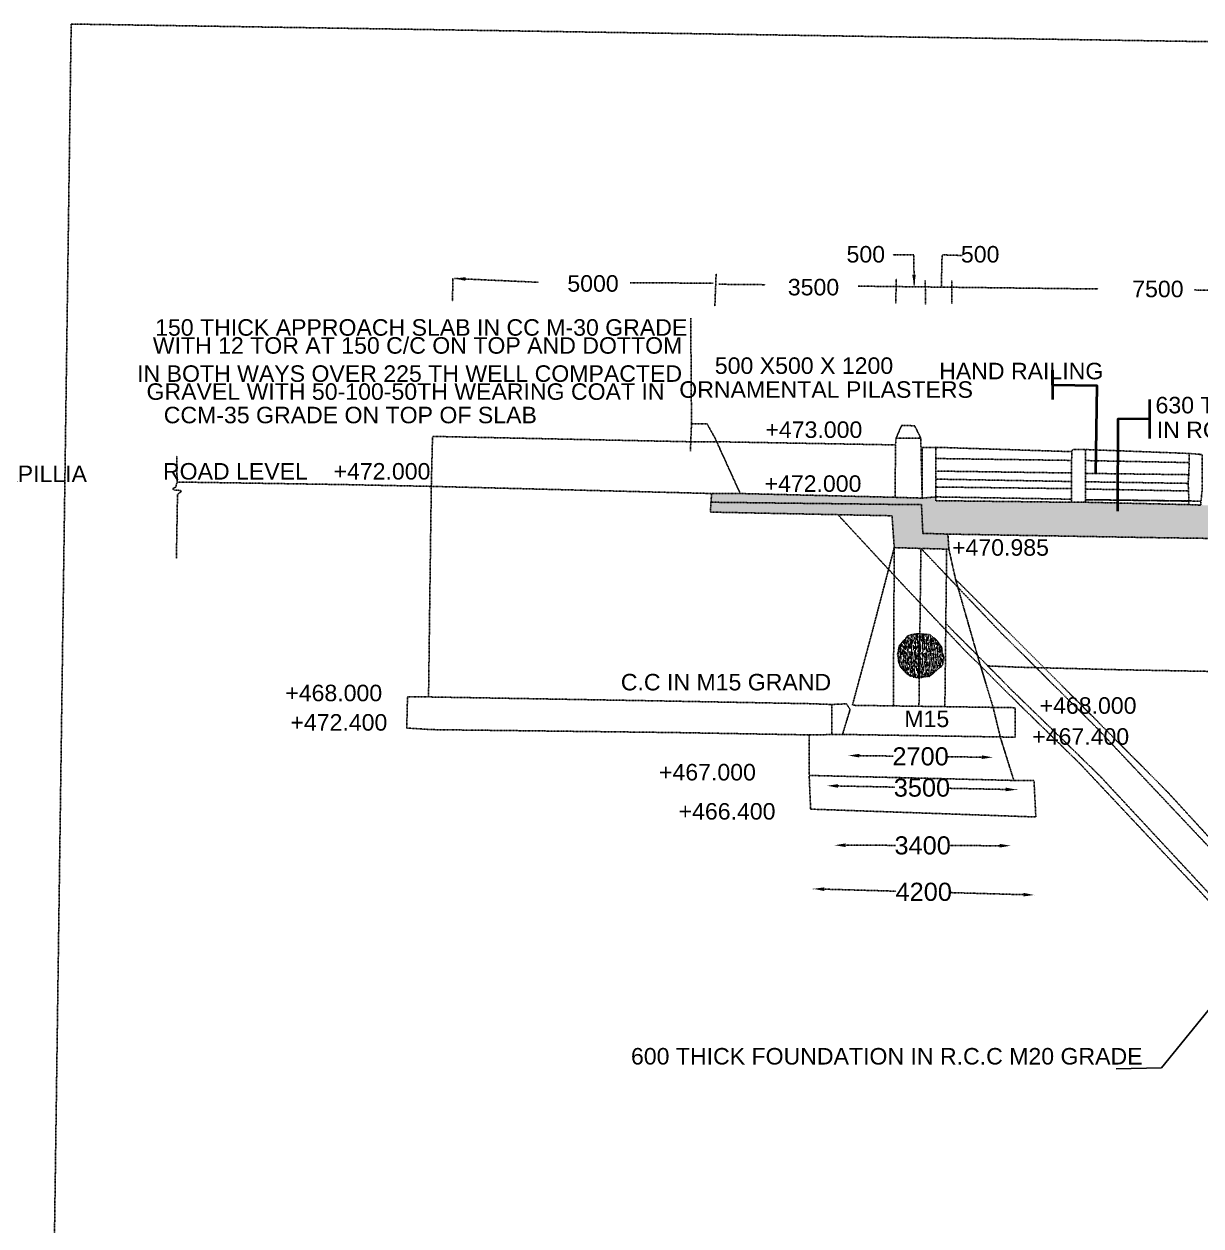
# Model space of a CAD drawing. Header units: metres. Extents: x 17032 to 26860, y 20130 to 24759.
# Drawn here: x 20313 to 21936, y 23101 to 24759 of the extents above; entities that cross this region are included whole.
import ezdxf

# ---------------------------------------------------------------- set-up
doc = ezdxf.new("R2010")
doc.units = ezdxf.units.M
doc.header["$MEASUREMENT"] = 0
doc.linetypes.add('DASHDOT', pattern=[1, 0.5, -0.25, 0, -0.25])
doc.layers.add('DIMENSION', color=255, linetype='Continuous')
doc.styles.get("Standard").update_dxf_attribs({"font": 'arial.ttf'})
doc.dimstyles.new('dig', dxfattribs={"dimtxt": 25, "dimasz": 15, "dimexe": 0.18, "dimexo": 0.0625, "dimgap": 0.09, "dimtad": 0, "dimtih": 1, "dimtoh": 1, "dimdec": 4, "dimzin": 0, "dimdsep": 46, "dimtxsty": 'Standard', "dimcen": 0.09, "dimadec": 0, "dimazin": 0, "dimtfac": 1, "dimtdec": 4, "dimtofl": 0, "dimtmove": 0, "dimatfit": 3, "dimfxl": 1, "dimtolj": 1, "dimtzin": 0, "dimarcsym": 0})
pattern_1 = [(50, (0, 0), (7.1726018, -0.6275213), [0.75, -8.25]), (355, (0, 0), (-1.3875133, 7.5219213), [0.6, -6.6]), (100.451444, (0.598, -0.052), (5.7850885, 6.8943999), [0.637402, -7.0114211]), (46.1842, (0, 2), (10.6724133, -1.6551928), [1.125, -12.375]), (96.635635, (0.889, 1.862), (9.3466195, 9.741186), [0.9561034, -10.5171376]), (351.184164, (0, 2), (9.3466195, 9.741186), [0.9, -9.9]), (21, (1, 1.5), (5.9690705, -4.0261889), [0.75, -8.25]), (326, (1, 1.5), (2.4331533, 7.2515005), [0.6, -6.6]), (71.451445, (1.4974, 1.1645), (8.4022238, 3.2253115), [0.6374019, -7.0114211]), (37.5, (0, 0), (0.12159855, 3.32893854), [0, -6.52, 0, -6.7, 0, -6.625]), (7.5, (0, 0), (2.63069537, 3.9441171), [0, -3.82, 0, -6.37, 0, -2.525]), (327.5, (-2.23, 0), (5.33822436, -0.22554872), [0, -2.5, 0, -7.8, 0, -10.35]), (317.5, (-3.23, 0), (5.8318617, 1.0010498), [0, -3.25, 0, -5.18, 0, -7.35])]

# ---------------------------------------------------------------- blocks, each defined once
blk = doc.blocks.new('*D4')
at = {"layer": 'Defpoints', "color": 0, "linetype": 'DASHDOT', "lineweight": 40, "ltscale": 0.02, "transparency": 16777216}
for p in [(21449.7, 23750.1), (21648.6, 23747.6), (21648.6, 23747.6)]:
    blk.add_point(p, dxfattribs=at)
at = {"layer": 'DIMENSION', "color": 0, "linetype": 'DASHDOT', "lineweight": -2, "ltscale": 0.02, "transparency": 16777216}
for p, q in [((21449.7, 23750), (21449.7, 23749.9)), ((21464.7, 23749.9), (21511.5, 23749.3)), ((21633.6, 23747.8), (21586.7, 23748.4)), ((21648.6, 23747.5), (21648.6, 23747.4))]:
    blk.add_line(p, q, dxfattribs=at)
at = {"layer": 'DIMENSION', "color": 0, "linetype": 'DASHDOT', "lineweight": 40, "ltscale": 0.02, "transparency": 16777216}
for points in [[(21464.7, 23752.4), (21464.6, 23747.4), (21449.7, 23750.1)], [(21633.6, 23750.3), (21633.5, 23745.3), (21648.6, 23747.6)]]:
    blk.add_solid(points, dxfattribs=at)
at = {"layer": 'DIMENSION', "color": 0, "linetype": 'DASHDOT', "ltscale": 0.02, "transparency": 16777216, "insert": (21549.1, 23748.8), "char_height": 25, "attachment_point": 5}
blk.add_mtext('\\A1;2700', dxfattribs=at)
blk = doc.blocks.new('*D5')
at = {"layer": 'Defpoints', "color": 0, "linetype": 'DASHDOT', "lineweight": 40, "ltscale": 0.02, "transparency": 16777216}
for p in [(21420.3, 23708.4), (21681.6, 23703), (21681.6, 23703)]:
    blk.add_point(p, dxfattribs=at)
at = {"layer": 'DIMENSION', "color": 0, "linetype": 'DASHDOT', "lineweight": -2, "ltscale": 0.02, "transparency": 16777216}
for p, q in [((21420.3, 23708.3), (21420.3, 23708.2)), ((21435.3, 23708.1), (21513.6, 23706.5)), ((21666.6, 23703.3), (21588.3, 23704.9)), ((21681.6, 23703), (21681.6, 23702.8))]:
    blk.add_line(p, q, dxfattribs=at)
at = {"layer": 'DIMENSION', "color": 0, "linetype": 'DASHDOT', "lineweight": 40, "ltscale": 0.02, "transparency": 16777216}
for points in [[(21435.4, 23710.6), (21435.3, 23705.6), (21420.3, 23708.4)], [(21666.6, 23705.8), (21666.5, 23700.8), (21681.6, 23703)]]:
    blk.add_solid(points, dxfattribs=at)
at = {"layer": 'DIMENSION', "color": 0, "linetype": 'DASHDOT', "ltscale": 0.02, "transparency": 16777216, "insert": (21551, 23705.7), "char_height": 25, "attachment_point": 5}
blk.add_mtext('\\A1;3500', dxfattribs=at)
blk = doc.blocks.new('*D6')
at = {"layer": 'Defpoints', "color": 0, "linetype": 'DASHDOT', "lineweight": 40, "ltscale": 0.02, "transparency": 16777216}
for p in [(21430.7, 23626.4), (21673.4, 23625.7), (21673.4, 23625.7)]:
    blk.add_point(p, dxfattribs=at)
at = {"layer": 'DIMENSION', "color": 0, "linetype": 'DASHDOT', "lineweight": -2, "ltscale": 0.02, "transparency": 16777216}
for p, q in [((21430.7, 23626.5), (21430.7, 23626.6)), ((21445.7, 23626.4), (21514.6, 23626.2)), ((21658.4, 23625.7), (21589.4, 23625.9)), ((21673.4, 23625.8), (21673.4, 23625.9))]:
    blk.add_line(p, q, dxfattribs=at)
at = {"layer": 'DIMENSION', "color": 0, "linetype": 'DASHDOT', "lineweight": 40, "ltscale": 0.02, "transparency": 16777216}
for points in [[(21445.7, 23628.9), (21445.7, 23623.9), (21430.7, 23626.4)], [(21658.4, 23628.2), (21658.4, 23623.2), (21673.4, 23625.7)]]:
    blk.add_solid(points, dxfattribs=at)
at = {"layer": 'DIMENSION', "color": 0, "linetype": 'DASHDOT', "ltscale": 0.02, "transparency": 16777216, "insert": (21552, 23626), "char_height": 25, "attachment_point": 5}
blk.add_mtext('\\A1;3400', dxfattribs=at)
blk = doc.blocks.new('*D7')
at = {"layer": 'Defpoints', "color": 0, "linetype": 'DASHDOT', "lineweight": 40, "ltscale": 0.02, "transparency": 16777216}
for p in [(21401.3, 23566.2), (21705.7, 23557.8), (21705.7, 23557.8)]:
    blk.add_point(p, dxfattribs=at)
at = {"layer": 'DIMENSION', "color": 0, "linetype": 'DASHDOT', "lineweight": -2, "ltscale": 0.02, "transparency": 16777216}
for p, q in [((21401.3, 23566.1), (21401.3, 23566)), ((21416.3, 23565.8), (21515.6, 23563)), ((21690.7, 23558.2), (21591.4, 23561)), ((21705.7, 23557.7), (21705.7, 23557.6))]:
    blk.add_line(p, q, dxfattribs=at)
at = {"layer": 'DIMENSION', "color": 0, "linetype": 'DASHDOT', "lineweight": 40, "ltscale": 0.02, "transparency": 16777216}
for points in [[(21416.4, 23568.3), (21416.2, 23563.3), (21401.3, 23566.2)], [(21690.8, 23560.7), (21690.6, 23555.7), (21705.7, 23557.8)]]:
    blk.add_solid(points, dxfattribs=at)
at = {"layer": 'DIMENSION', "color": 0, "linetype": 'DASHDOT', "ltscale": 0.02, "transparency": 16777216, "insert": (21553.5, 23562), "char_height": 25, "attachment_point": 5}
blk.add_mtext('\\A1;4200', dxfattribs=at)

msp = doc.modelspace()

# ---------------------------------------------------------------- hatches: boundary and pattern name
at = {"lineweight": 40}
h = msp.add_hatch(dxfattribs=at)
h.set_pattern_fill('AR-CONC', color=256)
h.set_pattern_definition(pattern_1)
h.paths.add_polyline_path([(21550.39589, 24096.09271), (21514.62221, 24096.33798), (21260.18232, 24099.35648), (21259.27606, 24085.74221), (21509.75078, 24080.69034), (21512.81835, 24036.75276), (21550.49236, 24035.66426), (21588.13062, 24034.57679), (21586.73366, 24055.40429), (21552.22555, 24056.4757)])
h = msp.add_hatch(dxfattribs=at)
h.set_pattern_fill('AR-CONC', color=256)
h.set_pattern_definition(pattern_1)
h.paths.add_polyline_path([(22134.99784, 24092.1252), (22115.81518, 24092.47293), (21935.76754, 24095.36372), (21919.22104, 24096.04757), (21776.73437, 24099.32286), (21757.11811, 24099.32286), (21570.14466, 24101.51107), (21570.01747, 24106.69811), (21551.33686, 24105.04685), (21514.03712, 24106.16386), (21300.45636, 24111.36424), (21260.98448, 24111.40691), (21260.18232, 24099.35648), (21514.62221, 24096.33798), (21550.39589, 24096.09271), (21552.22555, 24056.4757), (21586.73366, 24055.40429), (21867.9237, 24050.58417), (22133.06987, 24046.83578), (22134.99784, 24046.80618)])
h.paths.add_polyline_path([(22716.59186, 24081.40344), (22699.21328, 24082.21784), (22588.30589, 24083.6944), (22570.73587, 24083.6944), (22438.78171, 24086.31102), (22420.7669, 24086.61459), (22388.89919, 24086.95446), (22355.53541, 24088.57964), (22287.4271, 24089.35749), (22269.28231, 24090.06309), (22154.11912, 24091.77858), (22134.99784, 24092.1252), (22134.99784, 24046.80618), (22366.21229, 24043.25658), (22681.73074, 24036.73939), (22716.59186, 24036.12842)])
h.paths.add_polyline_path([(22087.37891, 24012.68043), (22169.5595, 24012.68043), (22169.5595, 24059.62079), (22087.37891, 24059.62079)], flags=9)
h = msp.add_hatch(dxfattribs=at)
h.set_pattern_fill('AR-CONC', color=256)
h.set_pattern_definition(pattern_1)
h.paths.add_polyline_path([(21548.13529, 23917.84641), (21545.72496, 23918.02524), (21534.53291, 23916.33576), (21530.50701, 23913.84176), (21519.95912, 23902.0154), (21517.39789, 23890.0858), (21519.05604, 23878.58937), (21521.7561, 23871.73714), (21531.15249, 23861.94731), (21542.87791, 23857.69435), (21547.39301, 23858.14928)])
h = msp.add_hatch(dxfattribs=at)
h.set_pattern_fill('AR-CONC', color=256)
h.set_pattern_definition(pattern_1)
h.paths.add_polyline_path([(21569.96094, 23910.38234), (21561.98964, 23916.81847), (21548.13529, 23917.84641), (21547.39301, 23858.14928), (21561.99193, 23859.62022), (21579.41942, 23874.78643), (21581.18625, 23884.97747), (21578.93757, 23892.4402), (21578.23456, 23900.20092)])

# ---------------------------------------------------------------- linework, layer by layer
for points in [[(21790.69941, 24138.95996), (21792.50364, 24260.09215), (21730.91966, 24260.68488), (21730.91966, 24281.41733), (21730.91966, 24241.16053)], [(21864.6358, 24240.98414), (21864.6358, 24187.41872)], [(21864.6358, 24214.20143), (21821.32432, 24213.75228), (21820.57217, 24086.93278)]]:
    msp.add_lwpolyline(points, dxfattribs=at)
at = {"layer": 'DIMENSION', "linetype": 'DASHDOT', "ltscale": 0.02}
for points in [[(20317.70143, 20390.19113), (25496.89804, 20323.23412), (25532.40743, 22409.84634), (25561.40794, 24678.39227), (20377.96069, 24758.78492), (20317.70143, 20390.19113)], [(21510.71328, 24440.70383), (21539.83213, 24440.68948)], [(21577.77455, 24396.71615), (21578.79684, 24440.50956), (21607.0383, 24439.61582)], [(21267.24356, 24414.66293), (21265.46384, 24369.82827)], [(20904.14375, 24408.17505), (20903.78597, 24375.97492)], [(21263.1262, 24401.40416), (21148.65602, 24402.08159)], [(21270.89456, 24399.94887), (21335.22613, 24399.34249)], [(21463.27526, 24397.35453), (21794.06067, 24393.41542)], [(21515.59358, 24407.78377), (21514.93984, 24373.49566)], [(21555.46791, 24405.17135), (21556.12166, 24371.53634)], [(21592.4008, 24405.4979), (21592.07396, 24373.16911)], [(21926.75845, 24392.0583), (22104.83352, 24388.8738)], [(21231.74457, 24169.79941), (21233.24718, 24207.46957), (21232.23436, 24353.06192)], [(21300.45636, 24111.36424), (21265.66741, 24187.86827), (21254.69324, 24207.46957), (21233.24718, 24207.46957)], [(21514.52359, 24178.4287), (21515.39858, 24187.67917), (21522.96528, 24205.35477), (21540.95137, 24204.77598), (21549.44844, 24187.53764), (21551.33686, 24105.04685), (21514.03712, 24106.16386)], [(20876.19964, 24190.15368), (21230.73891, 24182.78412), (21267.00715, 24182.76604), (21514.52359, 24178.4287), (21514.03712, 24106.16386), (21300.45636, 24111.36424), (21260.98448, 24111.40691), (20874.48934, 24121.22729), (20876.19964, 24190.15368)], [(21515.39858, 24187.67917), (21549.44844, 24187.53764)], [(21570.33498, 24175.11419), (21570.01747, 24106.69811), (21551.33686, 24105.04685), (21551.36913, 24174.94356), (21570.33419, 24174.94356)], [(21570.33498, 24175.11419), (21757.49852, 24169.11707)], [(21757.49852, 24169.11707), (21758.69688, 24171.94887), (21776.57468, 24172.02023), (21776.73437, 24099.32286), (21757.11811, 24099.32286), (21757.49852, 24169.11707)], [(21776.57468, 24172.02023), (21919.50795, 24166.62887)], [(21919.22104, 24096.04757), (21919.22104, 24100.91674), (21918.56812, 24114.84644), (21918.07424, 24125.38323), (21918.86303, 24137.34518), (21919.56224, 24154.02907), (21919.50795, 24166.62887), (21937.16947, 24165.13278), (21937.16947, 24153.74763), (21937.16947, 24135.93194), (21937.16947, 24124.88915), (21937.16947, 24114.14084), (21935.67171, 24100.90697), (21935.76754, 24095.36372), (21919.22104, 24096.04757)], [(20523.47208, 24163.44666), (20523.97871, 24127.22865), (20522.01488, 24120.10153), (20518.30812, 24118.51124), (20518.66413, 24116.35599), (20524.00438, 24115.8538), (20529.73686, 24115.59887), (20528.70992, 24113.16246), (20524.5299, 24110.31601), (20523.04137, 24021.70682)], [(21570.26264, 24159.63547), (21757.43277, 24157.05403)], [(21776.6081, 24156.80557), (21919.56224, 24154.02907)], [(21570.18289, 24142.3425), (21757.33798, 24139.6626)], [(21776.64691, 24139.13701), (21918.86303, 24137.34518)], [(20523.97871, 24127.22865), (20752.38152, 24123.74546), (20874.48934, 24121.22729)], [(20874.48934, 24121.22729), (20872.49346, 23971.98698), (20870.7003, 23830.85823), (21183.46492, 23825.4861), (21395.09447, 23821.59065), (21426.92636, 23820.48692), (21447.02097, 23821.38525), (21451.91814, 23813.3909), (21441.45188, 23779.16728), (21395.52484, 23778.52634), (21207.53206, 23781.78489), (20875.21245, 23785.78475), (20840.65864, 23788.00931), (20841.65862, 23830.99196), (20870.7003, 23830.85823)], [(21570.081, 24120.38623), (21757.22045, 24118.0977)], [(21570.13131, 24131.22687), (21757.27416, 24127.95302)], [(21776.67233, 24127.56397), (21918.2316, 24125.38081)], [(21776.69423, 24117.59833), (21918.56812, 24114.84644)], [(21260.98448, 24111.40691), (21259.27606, 24085.74221), (21509.75078, 24080.69034), (21512.81835, 24036.75276), (21550.49236, 24035.66426), (21588.13062, 24034.57679), (21586.73366, 24055.40429)], [(21260.44115, 24099.35341), (21514.62221, 24096.33798), (21550.39589, 24096.09271), (21552.22555, 24056.4757), (21586.73366, 24055.40429), (21867.9237, 24050.58417), (22133.06987, 24046.83578), (22366.21229, 24043.25658), (22681.73074, 24036.73939), (22782.88705, 24034.96655), (23079.35228, 24030.14407), (23262.28272, 24026.6306), (23299.84079, 24027.26422), (23298.82982, 24072.27524)], [(21570.01747, 24106.69811), (21757.20483, 24103.57432)], [(21570.14466, 24101.51107), (21570.01747, 24106.69811)], [(21757.11811, 24099.32286), (21570.14466, 24101.51107)], [(21935.67171, 24100.90697), (21776.72653, 24102.89084), (21776.72653, 24102.89084)], [(21776.73437, 24099.32286), (21919.22104, 24096.04757)], [(21776.82109, 24102.89084), (21919.36813, 24100.9147)], [(21435.89216, 24081.27677), (21522.07942, 23988.34446), (21606.92368, 23898.47093), (21680.40605, 23825.18556), (21769.09114, 23738.53734), (21931.60515, 23565.5928), (21980.20969, 23513.38242), (22091.00619, 23511.25819), (22238.40762, 23508.97384), (22674.86402, 23499.57775), (22857.09377, 23497.85514), (22955.05561, 23599.85548), (23059.08166, 23704.05091), (23174.14369, 23810.4264), (23269.63916, 23902.57476), (23371.04407, 24005.35866), (23412.61344, 24046.87417), (23439.98952, 24074.18931)], [(21455.09738, 23819.34754), (21481.83434, 23918.42107), (21512.81835, 24036.75276)], [(21511.60705, 23818.80834), (21512.81835, 24036.75276)], [(21546.89361, 23817.9857), (21549.6003, 24035.66768)], [(21549.6003, 24035.66768), (21660.0941, 23919.31693), (21789.96682, 23790.26937), (22044.83186, 23519.87386)], [(21582.62863, 23817.45556), (21585.08379, 24034.66482)], [(21649.08561, 23816.58841), (21628.00079, 23886.29878), (21597.28154, 23993.47297), (21588.13062, 24034.57679)], [(22054.02335, 23520.37214), (21889.40669, 23700.05453), (21735.27367, 23855.2887), (21597.40808, 23993.03151)], [(21521.7561, 23871.73714), (21531.15249, 23861.94731), (21542.87791, 23857.69435), (21561.99193, 23859.62022), (21579.41942, 23874.78643), (21581.18625, 23884.97747), (21578.93757, 23892.4402), (21578.23456, 23900.20092), (21569.96094, 23910.38234), (21561.98964, 23916.81847), (21545.72496, 23918.02524), (21534.53291, 23916.33576), (21530.50701, 23913.84176), (21519.95912, 23902.0154), (21517.39789, 23890.0858), (21519.05604, 23878.58937), (21521.7561, 23871.73714)], [(21583.71423, 23932.38606), (21641.9119, 23873.62811), (21675.28393, 23839.73004), (21734.97821, 23781.83236), (21796.52275, 23721.78164), (21974.11717, 23530.53283), (21983.30924, 23521.43223), (22044.83186, 23519.87386), (22054.02335, 23520.37214), (22090.71616, 23518.59879), (22163.26234, 23517.34258), (22383.4737, 23513.65631), (22675.09752, 23507.41641), (22745.97643, 23506.82223), (22853.71843, 23505.50055), (23007.12691, 23664.71813), (23091.09544, 23744.49754), (23208.35145, 23853.32906), (23260.71911, 23904.95105)], [(21641.9119, 23873.62811), (21683.49114, 23871.90661), (21823.38693, 23868.37349), (22237.65802, 23860.74206), (22655.30733, 23853.82991), (23059.54529, 23846.61794), (23198.97173, 23844.62325)], [(21426.92636, 23820.48692), (21426.74531, 23778.96204)], [(21441.45188, 23779.16728), (21679.42022, 23775.35832), (21679.42022, 23816.01961), (21455.09738, 23819.34754)], [(21395.52484, 23778.52634), (21395.52484, 23722.61618), (21397.53713, 23676.1495), (21708.06987, 23665.36111), (21705.46628, 23715.73472), (21677.71052, 23715.73472), (21659.35523, 23774.34809), (21649.08561, 23816.58841)], [(21395.52484, 23722.61618), (21677.71052, 23715.73472)]]:
    msp.add_lwpolyline(points, dxfattribs=at)

# ---------------------------------------------------------------- texts
at = {"layer": 'DIMENSION', "linetype": 'DASHDOT', "ltscale": 0.02, "attachment_point": 1}
for s, insert, char_height, width in [('500', (21447.05962, 24452.71887), 22.77874, 944.2200822), ('500', (21604.76202, 24452.71887), 22.77874, 944.2200822), ('5000', (21062.0708, 24412.43915), 22.77874, 944.2200822), ('3500', (21366.08615, 24407.37218), 22.77874, 944.2200822), ('7500', (21840.95065, 24404.85553), 22.77874, 944.2200822), ('150 THICK APPROACH SLAB IN CC M-30 GRADE', (20493.70416, 24351.7599), 22.7787396, 944.2200822), ('WITH 12 TOR AT 150 C/C ON TOP AND DOTTOM', (20490.46744, 24326.96517), 22.7787396, 944.2200822), ('500 X500 X 1200', (21265.41753, 24299.13386), 22.7787396, 944.2200822), ('IN BOTH WAYS OVER 225 TH WELL COMPACTED', (20468.88898, 24288.15602), 22.7787396, 944.2200822), ('HAND RAILING', (21574.75194, 24291.67563), 22.7787396, 408.9189152), ('ORNAMENTAL PILASTERS', (21216.46199, 24266.16754), 22.7787396, 408.9189152), ('GRAVEL WITH 50-100-50TH WEARING COAT IN', (20481.83601, 24263.36131), 22.7787396, 944.2200822), ('630 THICK RCC DECK SLAB ', (21873.10459, 24244.67978), 22.7787396, 465.4120242), ('CCM-35 GRADE ON TOP OF SLAB', (20505.57246, 24231.02036), 22.7787396, 944.2200822), ('+473.000', (21335.18134, 24210.84948), 22.77874, 408.9189152), ('IN RCC M20 GRAND', (21874.70426, 24210.53706), 22.7787396, 465.4120242), ('P.C .PYAPILLIA', (20169.81314, 24149.91691), 22.7787396, 944.2200822), ('ROAD LEVEL    +472.000', (20504.4935, 24153.40206), 22.7787396, 944.2200822), ('+472.000', (21333.96497, 24136.4498), 22.77874, 408.9189152), ('+470.985', (21592.51013, 24048.38249), 22.77874, 408.9189152), ('C.C IN M15 GRAND', (21135.83238, 23862.66354), 22.7787396, 944.2200822), ('+468.000', (20673.14543, 23847.72764), 22.77874, 944.2200822), ('+468.000', (21713.24732, 23830.45877), 22.77874, 944.2200822), ('    +472.400', (20644.90283, 23807.1625), 22.7787396, 944.2200822), ('M15', (21526.75444, 23812.059), 22.77874, 944.2200822), ('+467.400', (21703.0996, 23787.72873), 22.77874, 944.2200822), ('+467.000', (21188.46436, 23738.48061), 22.77874, 944.2200822), ('+466.400', (21215.48111, 23684.49201), 22.77874, 944.2200822), ('600 THICK FOUNDATION IN R.C.C M20 GRADE', (21149.80283, 23346.785), 22.7787396, 944.2200822)]:
    msp.add_mtext(s, dxfattribs=dict(at, insert=insert, char_height=char_height, width=width))

# ---------------------------------------------------------------- dimensions: what is measured, and where the dimension line sits
at = {"layer": 'DIMENSION', "linetype": 'DASHDOT', "ltscale": 0.02}
for p1, p2, text, picture, middle in [((21449.66557, 23750.10248), (21648.57675, 23747.56528), '2700', '*D4', (21549.12116, 23748.83388)), ((21420.32265, 23708.37986), (21681.58757, 23703.02357), '3500', '*D5', (21550.95511, 23705.70171)), ((21430.66441, 23626.39751), (21673.36595, 23625.69042), '3400', '*D6', (21552.01518, 23626.04396))]:
    dim = msp.add_aligned_dim(p1=p1, p2=p2, distance=0, text=text, dimstyle='dig', dxfattribs=at)
    dim.commit()
    dim.dimension.update_dxf_attribs({"geometry": picture, "text_midpoint": middle})
dim = msp.add_aligned_dim(p1=(21401.3054, 23566.1818), p2=(21705.69014, 23557.80989), distance=0, text='4200', dimstyle='dig', override={"dimtxt": 25, "dimasz": 15}, dxfattribs=at)
dim.commit()
dim.dimension.update_dxf_attribs({"geometry": '*D7', "text_midpoint": (21553.49777, 23561.99584)})

# ---------------------------------------------------------------- leaders
at = {"lineweight": 40}
msp.add_leader([(21992.16728, 23455.84489), (21881.0883, 23319.37344), (21818.98485, 23318.18859)], dimstyle='dig', override={"dimgap": 0.09, "dimtad": 0}, dxfattribs=at)
at = {"layer": 'DIMENSION', "linetype": 'DASHDOT', "ltscale": 0.02}
for points in [[(21540.24749, 24398.10819), (21539.83213, 24440.68948)], [(20906.63065, 24407.87565), (21022.13459, 24402.66726)]]:
    msp.add_leader(points, dimstyle='dig', dxfattribs=at)

doc.saveas('drawing.dxf')
